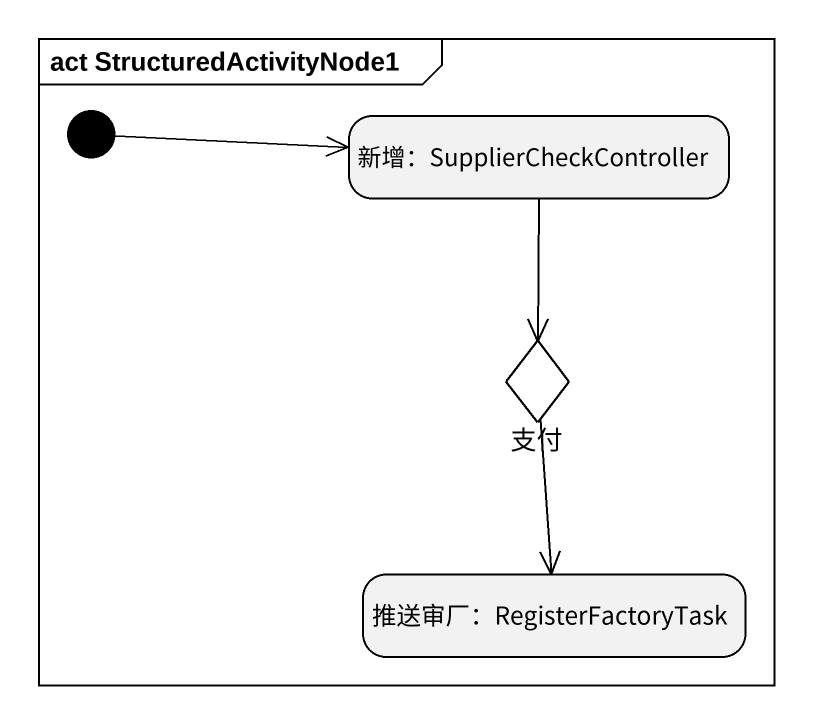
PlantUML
@startuml
mainframe act StructuredActivityNode1
hide empty description
state "新增：SupplierCheckController" as 新增_SupplierCheckController
state 支付 <<choice>>
state "推送审厂：RegisterFactoryTask" as 推送审厂_RegisterFactoryTask
[*] -right-> 新增_SupplierCheckController
新增_SupplierCheckController --> 支付
支付 --> 推送审厂_RegisterFactoryTask
@enduml
